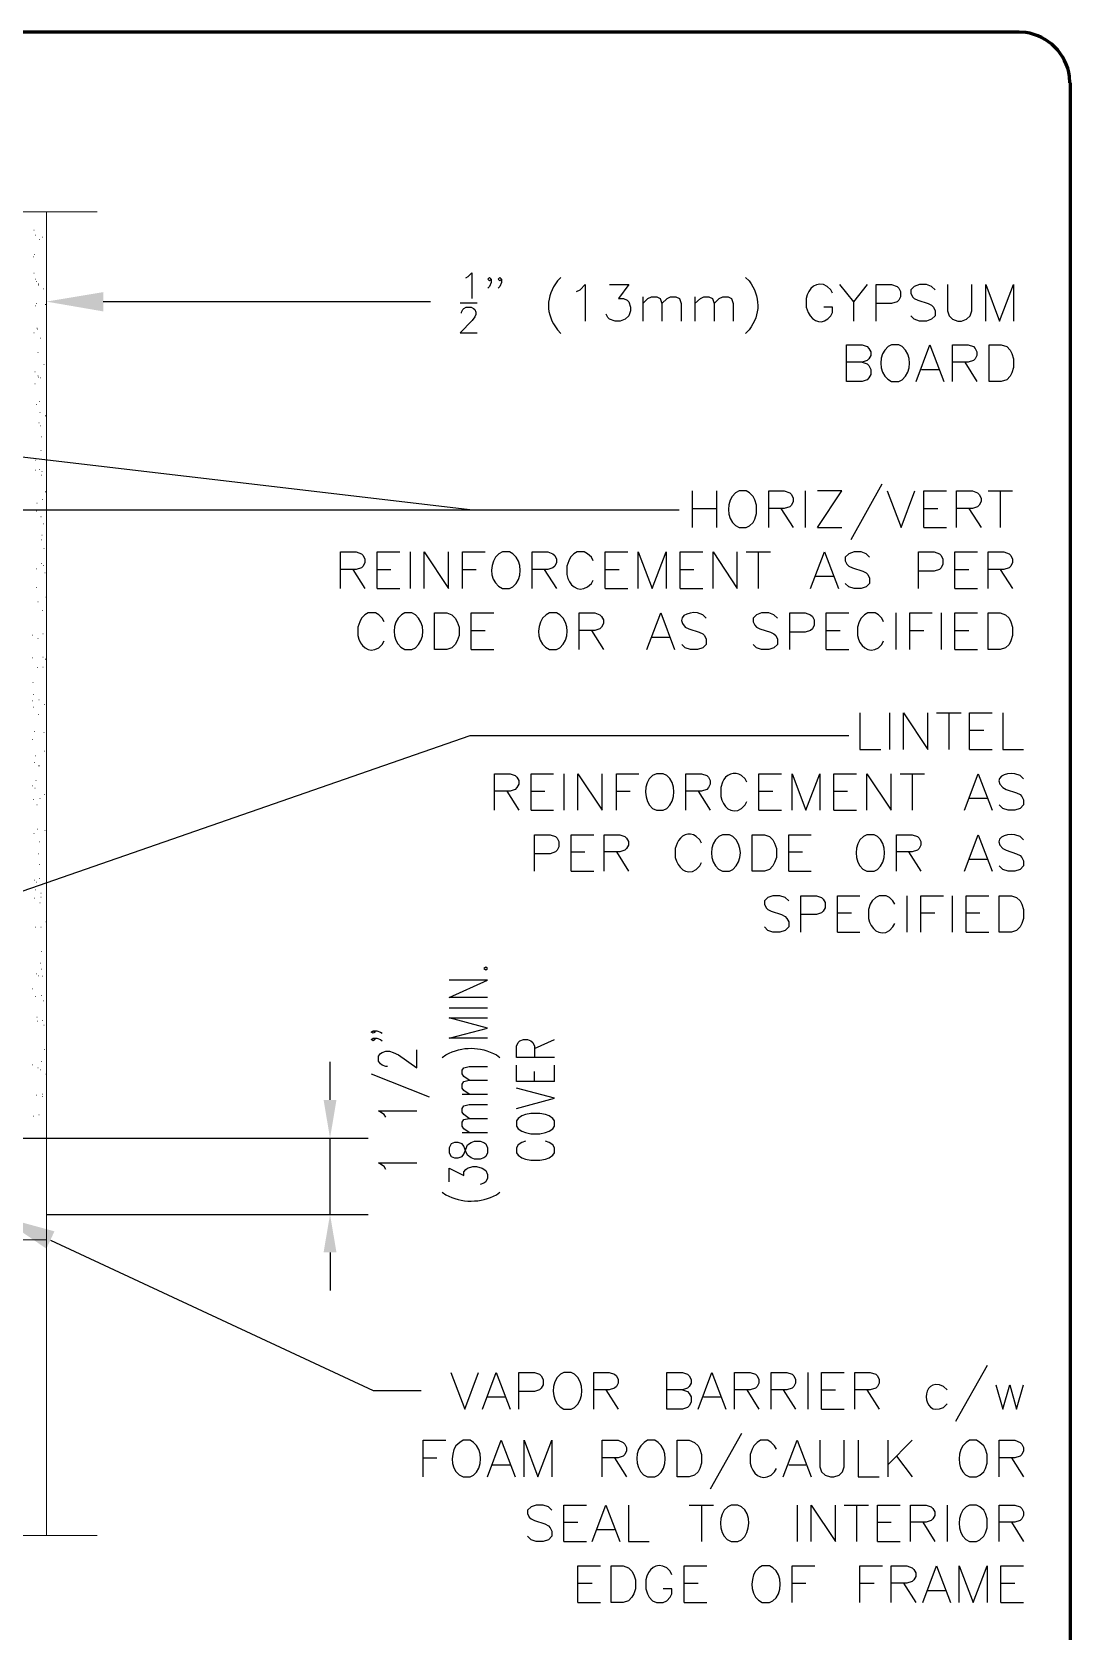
# Model space of a CAD drawing. Header units: millimetres. Extents: x 14 to 201, y 16 to 268.
# Drawn here: x 136.4 to 201.3, y 167.8 to 267.7 of the extents above; entities that cross this region are included whole.
import ezdxf

# ---------------------------------------------------------------- set-up
doc = ezdxf.new("R2010")
doc.units = ezdxf.units.MM
doc.header["$MEASUREMENT"] = 0
doc.layers.get('0').update_dxf_attribs({"linetype": 'CONTINUOUS'})

msp = doc.modelspace()

# ---------------------------------------------------------------- hatches: boundary and pattern name
at = {"true_color": 0x000007}
for points in [[(140.843, 250.254), (137.287, 250.867), (140.843, 251.46)], [(154.622, 200.978), (155.427, 200.978), (155.025, 198.586)], [(137.287, 191.685), (134.303, 193.717), (137.795, 192.765)], [(154.622, 191.453), (155.427, 191.453), (155.025, 193.823)]]:
    msp.add_hatch(color=0, dxfattribs=at).paths.add_polyline_path(points)

# ---------------------------------------------------------------- linework, layer by layer
at = {"color": 0, "linetype": 'Continuous', "lineweight": 60, "true_color": 0x000007}
for p, q in [((17.018, 267.716), (198.12, 267.716)), ((198.522, 267.674), (198.12, 267.695)), ((201.274, 264.541), (201.253, 264.943)), ((201.295, 264.541), (201.295, 55.414))]:
    msp.add_line(p, q, dxfattribs=at)
at = {"color": 0, "linetype": 'Continuous', "lineweight": 15, "true_color": 0x000007}
for p, q in [((111.887, 256.476), (140.462, 256.476)), ((137.287, 256.476), (137.287, 192.236)), ((137.287, 192.236), (102.341, 192.236))]:
    msp.add_line(p, q, dxfattribs=at)
at = {"color": 0, "linetype": 'Continuous', "lineweight": 15, "true_color": 0x656565}
for p, q in [((136.504, 255.334), (136.525, 255.334)), ((136.504, 255.333), (136.525, 255.333)), ((136.61, 255.016), (136.631, 255.016)), ((136.61, 255.016), (136.631, 255.016)), ((137.054, 254.889), (137.075, 254.889)), ((137.054, 254.889), (137.075, 254.889)), ((136.842, 254.741), (136.864, 254.741)), ((136.842, 254.741), (136.864, 254.741)), ((137.266, 254.804), (137.287, 254.804)), ((137.266, 254.804), (137.287, 254.804)), ((136.483, 253.661), (136.504, 253.661)), ((136.483, 253.661), (136.504, 253.661)), ((136.546, 253.81), (136.567, 253.81)), ((136.546, 253.809), (136.567, 253.809)), ((136.504, 252.645), (136.525, 252.645)), ((136.504, 252.645), (136.525, 252.645)), ((136.588, 252.264), (136.61, 252.264)), ((136.588, 252.264), (136.61, 252.264)), ((136.652, 252.116), (136.673, 252.116)), ((136.652, 252.116), (136.673, 252.116)), ((136.779, 251.905), (136.8, 251.905)), ((136.779, 251.904), (136.8, 251.904)), ((136.8, 251.968), (136.821, 251.968)), ((136.8, 251.968), (136.821, 251.968)), ((137.118, 251.672), (137.139, 251.672)), ((137.118, 251.672), (137.139, 251.672)), ((136.588, 250.592), (136.61, 250.592)), ((136.588, 250.592), (136.61, 250.592)), ((136.652, 250.74), (136.673, 250.74)), ((136.652, 250.74), (136.673, 250.74)), ((137.223, 250.677), (137.245, 250.677)), ((137.223, 250.677), (137.245, 250.677)), ((136.504, 248.92), (136.525, 248.92)), ((136.504, 248.92), (136.525, 248.92)), ((136.694, 249.216), (136.715, 249.216)), ((136.694, 249.216), (136.715, 249.216)), ((136.715, 249.153), (136.737, 249.153)), ((136.715, 249.153), (136.737, 249.153)), ((136.906, 248.581), (136.927, 248.581)), ((136.906, 248.581), (136.927, 248.581)), ((136.758, 247.692), (136.779, 247.692)), ((136.758, 247.692), (136.779, 247.692)), ((137.139, 246.93), (137.16, 246.93)), ((137.139, 246.93), (137.16, 246.93)), ((136.567, 246.486), (136.588, 246.486)), ((136.567, 246.486), (136.588, 246.486)), ((136.758, 246.232), (136.779, 246.232)), ((136.758, 246.232), (136.779, 246.232)), ((136.8, 246.147), (136.821, 246.147)), ((136.8, 246.147), (136.821, 246.147)), ((136.906, 246.105), (136.927, 246.105)), ((136.906, 246.105), (136.927, 246.105)), ((136.567, 245.724), (136.588, 245.724)), ((136.567, 245.724), (136.588, 245.724)), ((136.652, 244.433), (136.673, 244.433)), ((136.652, 244.433), (136.673, 244.433)), ((136.842, 244.623), (136.864, 244.623)), ((136.842, 244.623), (136.864, 244.623)), ((136.885, 243.946), (136.906, 243.946)), ((136.885, 243.946), (136.906, 243.946)), ((136.821, 243.29), (136.842, 243.29)), ((136.821, 243.29), (136.842, 243.29)), ((136.906, 243.099), (136.927, 243.099)), ((136.906, 243.099), (136.927, 243.099)), ((137.223, 243.734), (137.245, 243.734)), ((137.223, 243.734), (137.245, 243.734)), ((136.969, 242.422), (136.991, 242.422)), ((136.969, 242.422), (136.991, 242.422)), ((136.588, 240.961), (136.61, 240.961)), ((136.588, 240.961), (136.61, 240.961)), ((136.948, 241.554), (136.969, 241.554)), ((136.948, 241.554), (136.969, 241.554)), ((136.61, 240.326), (136.631, 240.326)), ((136.61, 240.326), (136.631, 240.326)), ((136.864, 240.369), (136.885, 240.369)), ((136.864, 240.369), (136.885, 240.369)), ((136.991, 240.03), (137.012, 240.03)), ((136.991, 240.03), (137.012, 240.03)), ((137.012, 240.242), (137.033, 240.242)), ((137.012, 240.242), (137.033, 240.242)), ((137.223, 238.972), (137.245, 238.972)), ((137.223, 238.972), (137.245, 238.972)), ((136.694, 238.273), (136.715, 238.273)), ((136.694, 238.273), (136.715, 238.273)), ((137.054, 238.506), (137.075, 238.506)), ((137.054, 238.506), (137.075, 238.506)), ((136.673, 237.765), (136.694, 237.765)), ((136.673, 237.765), (136.694, 237.765)), ((136.948, 237.427), (136.969, 237.427)), ((136.948, 237.426), (136.969, 237.426)), ((137.096, 236.982), (137.118, 236.982)), ((137.096, 236.982), (137.118, 236.982)), ((136.969, 235.987), (136.991, 235.987)), ((136.969, 235.987), (136.991, 235.987)), ((137.012, 236.262), (137.033, 236.262)), ((137.012, 236.262), (137.033, 236.262)), ((137.139, 235.437), (137.16, 235.437)), ((137.139, 235.437), (137.16, 235.437)), ((136.673, 234.167), (136.694, 234.167)), ((136.673, 234.167), (136.694, 234.167)), ((136.969, 234.505), (136.991, 234.505)), ((136.969, 234.506), (136.991, 234.506)), ((137.118, 234.379), (137.139, 234.379)), ((137.118, 234.378), (137.139, 234.378)), ((137.202, 233.913), (137.223, 233.913)), ((137.202, 233.913), (137.223, 233.913)), ((136.673, 233.003), (136.694, 233.003)), ((136.673, 233.003), (136.694, 233.003)), ((136.758, 232.114), (136.779, 232.114)), ((136.758, 232.114), (136.779, 232.114)), ((137.245, 232.389), (137.266, 232.389)), ((137.245, 232.389), (137.266, 232.389)), ((137.054, 231.563), (137.075, 231.563)), ((137.054, 231.563), (137.075, 231.563)), ((136.419, 230.018), (136.44, 230.018)), ((136.419, 230.018), (136.44, 230.018)), ((137.075, 230.103), (137.096, 230.103)), ((137.075, 230.103), (137.096, 230.103)), ((136.758, 229.807), (136.779, 229.807)), ((136.758, 229.806), (136.779, 229.806)), ((136.398, 228.6), (136.419, 228.6)), ((136.398, 228.6), (136.419, 228.6)), ((136.737, 228.007), (136.758, 228.007)), ((136.737, 228.007), (136.758, 228.007)), ((137.075, 228.642), (137.096, 228.642)), ((137.075, 228.642), (137.096, 228.642)), ((137.075, 228.029), (137.096, 228.029)), ((137.075, 228.028), (137.096, 228.028)), ((137.223, 228.515), (137.245, 228.515)), ((137.223, 228.515), (137.245, 228.515)), ((136.44, 227.055), (136.461, 227.055)), ((136.44, 227.055), (136.461, 227.055)), ((136.398, 225.912), (136.419, 225.912)), ((136.398, 225.912), (136.419, 225.912)), ((136.461, 226.314), (136.483, 226.314)), ((136.461, 226.314), (136.483, 226.314)), ((136.821, 225.975), (136.842, 225.975)), ((136.821, 225.975), (136.842, 225.975)), ((136.483, 225.531), (136.504, 225.531)), ((136.483, 225.531), (136.504, 225.531)), ((136.779, 225.065), (136.8, 225.065)), ((136.779, 225.065), (136.8, 225.065)), ((137.16, 225.679), (137.181, 225.679)), ((137.16, 225.679), (137.181, 225.679)), ((136.546, 224.007), (136.567, 224.007)), ((136.546, 224.007), (136.567, 224.007)), ((137.139, 223.943), (137.16, 223.943)), ((137.139, 223.943), (137.16, 223.943)), ((136.398, 223.499), (136.419, 223.499)), ((136.398, 223.499), (136.419, 223.499)), ((136.525, 222.06), (136.546, 222.06)), ((136.525, 222.059), (136.546, 222.059)), ((136.588, 222.483), (136.61, 222.483)), ((136.588, 222.483), (136.61, 222.483)), ((136.8, 221.848), (136.821, 221.848)), ((136.8, 221.848), (136.821, 221.848)), ((136.842, 221.848), (136.864, 221.848)), ((136.842, 221.848), (136.864, 221.848)), ((137.181, 222.779), (137.202, 222.779)), ((137.181, 222.779), (137.202, 222.779)), ((136.631, 220.938), (136.652, 220.938)), ((136.631, 220.938), (136.652, 220.938)), ((136.419, 220.599), (136.44, 220.599)), ((136.419, 220.599), (136.44, 220.599)), ((136.567, 220.451), (136.588, 220.451)), ((136.567, 220.451), (136.588, 220.451)), ((137.16, 220.07), (137.181, 220.07)), ((137.16, 220.07), (137.181, 220.07)), ((136.461, 219.752), (136.483, 219.752)), ((136.461, 219.752), (136.483, 219.752)), ((136.694, 219.414), (136.715, 219.414)), ((136.694, 219.414), (136.715, 219.414)), ((136.885, 219.816), (136.906, 219.816)), ((136.885, 219.816), (136.906, 219.816)), ((137.266, 219.816), (137.287, 219.816)), ((137.266, 219.816), (137.287, 219.816)), ((136.737, 217.89), (136.758, 217.89)), ((136.737, 217.89), (136.758, 217.89)), ((136.504, 217.636), (136.525, 217.636)), ((136.504, 217.636), (136.525, 217.636)), ((136.864, 217.107), (136.885, 217.107)), ((136.864, 217.106), (136.885, 217.106)), ((137.202, 217.805), (137.223, 217.805)), ((137.202, 217.805), (137.223, 217.805)), ((136.8, 216.366), (136.821, 216.366)), ((136.8, 216.366), (136.821, 216.366)), ((136.842, 215.688), (136.864, 215.688)), ((136.842, 215.688), (136.864, 215.688)), ((136.525, 214.715), (136.546, 214.715)), ((136.61, 214.101), (136.631, 214.101)), ((136.673, 214.588), (136.694, 214.588)), ((136.842, 214.821), (136.864, 214.821)), ((136.948, 213.889), (136.969, 213.889)), ((136.525, 213.593), (136.546, 213.593)), ((136.885, 213.297), (136.906, 213.297)), ((136.948, 213.656), (136.969, 213.656)), ((137.245, 212.111), (137.266, 212.111)), ((136.61, 211.773), (136.631, 211.773)), ((136.948, 211.773), (136.969, 211.773)), ((137.266, 211.646), (137.287, 211.646)), ((136.991, 210.249), (137.012, 210.249)), ((136.652, 208.852), (136.673, 208.852)), ((136.906, 209.529), (136.927, 209.529)), ((136.969, 209.148), (136.991, 209.148)), ((136.398, 207.92), (136.419, 207.92)), ((136.8, 208.725), (136.821, 208.725)), ((137.033, 208.703), (137.054, 208.703)), ((136.588, 207.433), (136.61, 207.433)), ((136.991, 207.497), (137.012, 207.497)), ((137.096, 207.179), (137.118, 207.179)), ((136.694, 206.142), (136.715, 206.142)), ((136.715, 205.909), (136.737, 205.909)), ((137.033, 205.931), (137.054, 205.931)), ((137.139, 205.655), (137.16, 205.655)), ((137.181, 204.131), (137.202, 204.131)), ((136.419, 203.179), (136.44, 203.179)), ((136.758, 202.988), (136.779, 202.988)), ((136.906, 202.861), (136.927, 202.861)), ((136.969, 203.369), (136.991, 203.369)), ((137.245, 202.586), (137.266, 202.586)), ((136.652, 201.274), (136.673, 201.274)), ((137.054, 201.337), (137.075, 201.337)), ((137.054, 201.189), (137.075, 201.189)), ((136.483, 199.962), (136.504, 199.962)), ((136.821, 200.046), (136.842, 200.046)), ((137.287, 192.236), (137.287, 173.757))]:
    msp.add_line(p, q, dxfattribs=at)
at = {"color": 0, "linetype": 'Continuous', "lineweight": 25, "true_color": 0x000007}
for p, q in [((169.46, 252.37), (169.249, 252.159)), ((180.996, 252.37), (181.229, 252.159)), ((188.616, 251.926), (187.748, 250.846)), ((140.843, 250.867), (161.311, 250.867)), ((174.583, 251.164), (174.583, 249.64)), ((177.842, 251.164), (177.842, 249.64)), ((163.153, 250.783), (164.232, 250.783)), ((169.249, 249.111), (169.46, 248.878)), ((181.229, 249.111), (180.996, 248.878)), ((194.712, 247.079), (195.474, 245.872)), ((192.003, 246.634), (193.082, 246.634)), ((177.673, 239.035), (177.673, 236.749)), ((179.197, 239.035), (179.197, 236.749)), ((184.743, 239.035), (184.743, 236.749)), ((189.526, 239.459), (187.579, 235.987)), ((196.173, 239.035), (197.697, 239.035)), ((196.935, 239.035), (196.935, 236.749)), ((111.887, 237.85), (176.847, 237.85)), ((177.673, 237.935), (179.197, 237.935)), ((183.219, 237.935), (183.981, 236.749)), ((192.151, 237.935), (193.019, 237.935)), ((194.966, 237.935), (195.728, 236.749)), ((185.505, 236.749), (187.029, 236.749)), ((192.151, 236.749), (193.569, 236.749)), ((160.041, 235.225), (160.041, 232.939)), ((181.039, 235.225), (182.563, 235.225)), ((181.801, 235.225), (181.801, 232.939)), ((156.443, 234.125), (157.205, 232.939)), ((157.967, 234.125), (158.835, 234.125)), ((163.301, 234.125), (164.169, 234.125)), ((168.423, 234.125), (169.185, 232.939)), ((172.233, 234.125), (173.101, 234.125)), ((176.911, 234.125), (177.779, 234.125)), ((194.098, 234.125), (194.966, 234.125)), ((196.935, 234.125), (197.697, 232.939)), ((157.967, 232.939), (159.385, 232.939)), ((172.233, 232.939), (173.651, 232.939)), ((176.911, 232.939), (178.329, 232.939)), ((185.399, 233.701), (186.478, 233.701)), ((194.098, 232.939), (195.517, 232.939)), ((190.394, 231.415), (190.394, 229.129)), ((193.231, 231.415), (193.231, 229.129)), ((163.851, 230.315), (164.719, 230.315)), ((171.365, 230.315), (172.127, 229.129)), ((175.175, 229.891), (176.255, 229.891)), ((186.055, 230.315), (186.923, 230.315)), ((191.283, 230.315), (192.151, 230.315)), ((194.098, 230.315), (194.966, 230.315)), ((163.851, 229.129), (165.269, 229.129)), ((186.055, 229.129), (187.473, 229.129)), ((194.098, 229.129), (195.517, 229.129)), ((190.013, 225.171), (190.013, 222.885)), ((192.955, 225.171), (194.479, 225.171)), ((193.717, 225.171), (193.717, 222.885)), ((195.008, 224.092), (195.897, 224.092)), ((195.008, 222.885), (196.427, 222.885)), ((169.651, 221.361), (169.651, 219.075)), ((190.669, 221.361), (192.193, 221.361)), ((191.431, 221.361), (191.431, 219.075)), ((166.074, 220.282), (166.836, 219.075)), ((167.598, 220.282), (168.466, 220.282)), ((172.932, 220.282), (173.8, 220.282)), ((178.033, 220.282), (178.795, 219.075)), ((181.843, 220.282), (182.711, 220.282)), ((186.521, 220.282), (187.389, 220.282)), ((167.598, 219.075), (168.995, 219.075)), ((181.843, 219.075), (183.261, 219.075)), ((186.521, 219.075), (187.939, 219.075)), ((195.008, 219.837), (196.109, 219.837)), ((170.095, 216.472), (170.963, 216.472)), ((172.932, 216.472), (173.694, 215.265)), ((183.706, 216.472), (184.573, 216.472)), ((191.199, 216.472), (191.961, 215.265)), ((195.008, 216.027), (196.109, 216.027)), ((170.095, 215.265), (171.514, 215.265)), ((183.706, 215.265), (185.103, 215.265)), ((191.093, 213.741), (191.093, 211.455)), ((193.929, 213.741), (193.929, 211.455)), ((186.754, 212.662), (187.621, 212.662)), ((191.961, 212.662), (192.85, 212.662)), ((194.797, 212.662), (195.665, 212.662)), ((186.754, 211.455), (188.151, 211.455)), ((194.797, 211.455), (196.215, 211.455)), ((162.475, 206.735), (164.867, 206.735)), ((167.809, 204.195), (169.058, 204.745)), ((155.025, 200.978), (155.025, 203.348)), ((162.031, 203.623), (162.264, 203.793)), ((165.439, 203.793), (165.65, 203.623)), ((169.058, 202.121), (169.058, 203.158)), ((157.607, 202.607), (161.227, 201.168)), ((167.809, 202.121), (167.809, 202.756)), ((163.28, 201.337), (164.867, 201.337)), ((163.28, 198.946), (164.867, 198.946)), ((107.738, 198.586), (157.417, 198.586)), ((155.025, 193.823), (155.025, 198.586)), ((162.031, 195.22), (162.264, 195.051)), ((165.439, 195.051), (165.65, 195.22)), ((137.287, 193.823), (157.417, 193.823)), ((155.025, 191.453), (155.025, 189.061)), ((184.891, 183.938), (184.891, 181.652)), ((196.109, 184.383), (194.141, 180.89)), ((193.611, 182.859), (193.379, 183.071)), ((164.867, 182.414), (165.947, 182.414)), ((172.275, 182.859), (173.037, 181.652)), ((178.371, 182.414), (179.451, 182.414)), ((181.081, 182.859), (181.843, 181.652)), ((183.367, 182.859), (184.129, 181.652)), ((185.759, 182.859), (186.626, 182.859)), ((188.595, 182.859), (189.357, 181.652)), ((193.379, 181.758), (193.611, 181.991)), ((185.759, 181.652), (187.177, 181.652)), ((180.763, 180.128), (178.795, 176.657)), ((189.907, 179.705), (189.907, 177.419)), ((191.431, 179.705), (189.907, 178.181)), ((160.846, 178.604), (161.713, 178.604)), ((165.185, 178.181), (166.285, 178.181)), ((172.805, 178.604), (173.567, 177.419)), ((183.705, 178.181), (184.785, 178.181)), ((190.436, 178.71), (191.431, 177.419)), ((197.633, 178.604), (198.395, 177.419)), ((177.482, 175.662), (179.006, 175.662)), ((178.244, 175.662), (178.244, 173.376)), ((184.235, 175.662), (184.235, 173.376)), ((187.177, 175.662), (188.701, 175.662)), ((187.939, 175.662), (187.939, 173.376)), ((193.611, 175.662), (193.611, 173.376)), ((169.651, 174.583), (170.519, 174.583)), ((171.725, 174.138), (172.805, 174.138)), ((189.251, 174.583), (190.119, 174.583)), ((192.087, 174.583), (192.849, 173.376)), ((197.633, 174.583), (198.395, 173.376)), ((169.651, 173.376), (171.069, 173.376)), ((189.251, 173.376), (190.669, 173.376)), ((170.519, 170.773), (171.408, 170.773)), ((177.165, 170.773), (178.033, 170.773)), ((183.917, 170.773), (184.785, 170.773)), ((188.15, 170.773), (189.039, 170.773)), ((190.881, 170.773), (191.643, 169.566)), ((192.405, 170.328), (193.484, 170.328)), ((196.977, 170.773), (197.845, 170.773)), ((170.519, 169.566), (171.937, 169.566)), ((177.165, 169.566), (178.583, 169.566)), ((196.977, 169.566), (198.395, 169.566))]:
    msp.add_line(p, q, dxfattribs=at)
for points in [[(163.513, 252.349), (163.661, 252.434), (163.894, 252.667), (163.894, 251.058)], [(165.1, 252.264), (164.994, 252.159), (164.888, 252.264), (164.994, 252.37), (165.1, 252.264), (165.1, 252.053), (164.994, 251.82), (164.888, 251.714)], [(165.756, 252.264), (165.65, 252.159), (165.545, 252.264), (165.65, 252.37), (165.756, 252.264), (165.756, 252.053), (165.65, 251.82), (165.545, 251.714)], [(170.434, 251.502), (170.667, 251.608), (170.984, 251.926), (170.984, 249.64)], [(172.508, 251.926), (173.715, 251.926), (173.059, 251.058), (173.376, 251.058), (173.609, 250.952), (173.715, 250.846), (173.821, 250.529), (173.821, 250.296), (173.715, 249.978), (173.482, 249.767), (173.165, 249.64), (172.847, 249.64), (172.508, 249.767), (172.403, 249.873), (172.297, 250.084)], [(186.436, 251.397), (186.33, 251.608), (186.119, 251.82)], [(186.881, 251.926), (187.748, 250.846), (187.748, 249.64)], [(189.167, 249.64), (189.167, 251.926), (190.14, 251.926), (190.479, 251.82), (190.585, 251.714), (190.691, 251.502), (190.691, 251.164), (190.585, 250.952), (190.479, 250.846), (190.14, 250.74), (189.167, 250.74)], [(192.871, 251.608), (192.638, 251.82), (192.32, 251.926), (191.876, 251.926), (191.558, 251.82), (191.347, 251.608), (191.347, 251.397), (191.453, 251.164), (191.558, 251.058), (191.77, 250.952), (192.426, 250.74), (192.638, 250.635), (192.765, 250.529), (192.871, 250.296), (192.871, 249.978), (192.638, 249.767), (192.32, 249.64), (191.876, 249.64), (191.558, 249.767), (191.347, 249.978)], [(193.633, 251.926), (193.633, 250.296), (193.739, 249.978), (193.95, 249.767), (194.289, 249.64), (194.501, 249.64), (194.818, 249.767), (195.051, 249.978), (195.157, 250.296), (195.157, 251.926)], [(196.025, 249.64), (196.025, 251.926), (196.892, 249.64), (197.76, 251.926), (197.76, 249.64)], [(174.583, 250.74), (174.9, 251.058), (175.133, 251.164), (175.451, 251.164), (175.662, 251.058), (175.768, 250.74), (175.768, 249.64)], [(175.768, 250.74), (176.107, 251.058), (176.318, 251.164), (176.657, 251.164), (176.869, 251.058), (176.975, 250.74), (176.975, 249.64)], [(177.842, 250.74), (178.181, 251.058), (178.393, 251.164), (178.71, 251.164), (178.943, 251.058), (179.049, 250.74), (179.049, 249.64)], [(179.049, 250.74), (179.366, 251.058), (179.578, 251.164), (179.917, 251.164), (180.128, 251.058), (180.234, 250.74), (180.234, 249.64)], [(184.806, 251.058), (184.806, 250.529), (184.912, 250.19)], [(163.237, 250.148), (163.237, 250.211), (163.322, 250.381), (163.386, 250.444), (163.534, 250.529), (163.851, 250.529), (163.999, 250.444), (164.084, 250.381), (164.148, 250.211), (164.148, 250.063), (164.084, 249.915), (163.915, 249.682), (163.153, 248.92), (164.232, 248.92)], [(186.33, 249.978), (186.436, 250.19), (186.436, 250.529), (185.907, 250.529)], [(187.325, 245.872), (187.325, 248.158), (188.299, 248.158), (188.616, 248.052), (188.722, 247.946), (188.849, 247.735), (188.849, 247.502), (188.722, 247.29), (188.616, 247.184), (188.299, 247.079), (187.325, 247.079)], [(190.14, 248.158), (189.929, 248.052), (189.717, 247.841)], [(190.796, 248.052), (190.585, 248.158), (190.14, 248.158), (190.14, 248.158)], [(191.664, 245.872), (192.532, 248.158), (193.4, 245.872)], [(193.95, 245.872), (193.95, 248.158), (194.924, 248.158), (195.263, 248.052), (195.368, 247.946), (195.474, 247.735), (195.474, 247.502), (195.368, 247.29), (195.263, 247.184), (194.924, 247.079), (193.95, 247.079)], [(188.299, 247.079), (188.616, 246.973), (188.722, 246.867), (188.849, 246.634), (188.849, 246.317), (188.722, 246.105), (188.616, 245.978), (188.299, 245.872), (187.325, 245.872)], [(190.14, 245.872), (190.585, 245.872), (190.796, 245.978)], [(109.876, 244.2), (163.957, 237.85), (176.847, 237.85)], [(180.615, 239.035), (180.382, 238.908), (180.171, 238.697)], [(180.615, 236.749), (181.039, 236.749), (181.25, 236.855), (181.483, 237.067), (181.589, 237.278), (181.695, 237.617), (181.695, 238.146), (181.589, 238.485), (181.483, 238.697), (181.25, 238.908), (181.039, 239.035), (180.615, 239.035), (180.615, 239.035)], [(182.457, 236.749), (182.457, 239.035), (183.43, 239.035), (183.769, 238.908), (183.875, 238.802), (183.981, 238.591), (183.981, 238.379), (183.875, 238.146), (183.769, 238.04), (183.43, 237.935), (182.457, 237.935)], [(185.505, 236.749), (187.029, 239.035), (185.505, 239.035)], [(189.865, 239.035), (190.733, 236.749), (191.601, 239.035)], [(192.151, 236.749), (192.151, 239.035), (193.569, 239.035)], [(194.204, 236.749), (194.204, 239.035), (195.199, 239.035), (195.517, 238.908), (195.622, 238.802), (195.728, 238.591), (195.728, 238.379), (195.622, 238.146), (195.517, 238.04), (195.199, 237.935), (194.204, 237.935)], [(155.681, 232.939), (155.681, 235.225), (156.655, 235.225), (156.993, 235.098), (157.099, 234.992), (157.205, 234.781), (157.205, 234.569), (157.099, 234.336), (156.993, 234.23), (156.655, 234.125), (155.681, 234.125)], [(157.967, 232.939), (157.967, 235.225), (159.385, 235.225)], [(160.909, 232.939), (160.909, 235.225), (162.433, 232.939), (162.433, 235.225)], [(163.301, 232.939), (163.301, 235.225), (164.719, 235.225)], [(165.799, 235.225), (165.587, 235.098), (165.375, 234.887)], [(166.455, 235.098), (166.243, 235.225), (165.799, 235.225), (165.799, 235.225)], [(167.661, 232.939), (167.661, 235.225), (168.635, 235.225), (168.952, 235.098), (169.079, 234.992), (169.185, 234.781), (169.185, 234.569), (169.079, 234.336), (168.952, 234.23), (168.635, 234.125), (167.661, 234.125)], [(171.471, 234.675), (171.365, 234.887), (171.133, 235.098), (170.921, 235.225), (170.476, 235.225), (170.265, 235.098), (170.053, 234.887), (169.947, 234.675), (169.841, 234.336), (169.841, 233.807)], [(172.233, 232.939), (172.233, 235.225), (173.651, 235.225)], [(174.286, 232.939), (174.286, 235.225), (175.175, 232.939), (176.043, 235.225), (176.043, 232.939)], [(176.911, 232.939), (176.911, 235.225), (178.329, 235.225)], [(178.985, 232.939), (178.985, 235.225), (180.488, 232.939), (180.488, 235.225)], [(185.06, 232.939), (185.949, 235.225), (186.817, 232.939)], [(188.764, 234.887), (188.553, 235.098), (188.235, 235.225), (187.791, 235.225), (187.473, 235.098), (187.24, 234.887), (187.24, 234.675), (187.346, 234.463), (187.473, 234.336), (187.685, 234.23), (188.341, 234.019), (188.553, 233.913), (188.659, 233.807), (188.764, 233.574), (188.764, 233.257), (188.553, 233.045), (188.235, 232.939), (187.791, 232.939), (187.473, 233.045), (187.24, 233.257)], [(191.812, 232.939), (191.812, 235.225), (192.807, 235.225), (193.125, 235.098), (193.231, 234.992), (193.336, 234.781), (193.336, 234.463), (193.231, 234.23), (193.125, 234.125), (192.807, 234.019), (191.812, 234.019)], [(194.098, 232.939), (194.098, 235.225), (195.517, 235.225)], [(196.173, 232.939), (196.173, 235.225), (197.146, 235.225), (197.485, 235.098), (197.591, 234.992), (197.697, 234.781), (197.697, 234.569), (197.591, 234.336), (197.485, 234.23), (197.146, 234.125), (196.173, 234.125)], [(165.799, 232.939), (166.243, 232.939), (166.455, 233.045)], [(171.133, 233.045), (171.365, 233.257), (171.471, 233.468)], [(158.411, 230.865), (158.284, 231.077), (158.073, 231.288), (157.861, 231.415), (157.417, 231.415), (157.205, 231.288), (156.993, 231.077), (156.887, 230.865), (156.76, 230.526), (156.76, 229.997)], [(159.703, 231.415), (159.491, 231.288), (159.279, 231.077)], [(160.359, 231.288), (160.147, 231.415), (159.703, 231.415), (159.703, 231.415)], [(163.851, 229.129), (163.851, 231.415), (165.269, 231.415)], [(168.741, 231.415), (168.529, 231.288), (168.317, 231.077)], [(169.397, 231.288), (169.185, 231.415), (168.741, 231.415), (168.741, 231.415)], [(170.603, 229.129), (170.603, 231.415), (171.577, 231.415), (171.895, 231.288), (172, 231.182), (172.127, 230.971), (172.127, 230.759), (172, 230.526), (171.895, 230.42), (171.577, 230.315), (170.603, 230.315)], [(174.837, 229.129), (175.705, 231.415), (176.572, 229.129)], [(178.541, 231.077), (178.329, 231.288), (177.991, 231.415)], [(183.007, 231.077), (182.774, 231.288), (182.457, 231.415), (182.012, 231.415), (181.695, 231.288), (181.483, 231.077), (181.483, 230.865), (181.589, 230.653), (181.695, 230.526), (181.906, 230.42), (182.563, 230.209), (182.774, 230.103), (182.901, 229.997), (183.007, 229.764), (183.007, 229.447), (182.774, 229.235), (182.457, 229.129), (182.012, 229.129), (181.695, 229.235), (181.483, 229.447)], [(183.769, 229.129), (183.769, 231.415), (184.743, 231.415), (185.06, 231.288), (185.187, 231.182), (185.293, 230.971), (185.293, 230.653), (185.187, 230.42), (185.06, 230.315), (184.743, 230.209), (183.769, 230.209)], [(186.055, 229.129), (186.055, 231.415), (187.473, 231.415)], [(189.632, 230.865), (189.526, 231.077), (189.315, 231.288), (189.103, 231.415), (188.659, 231.415), (188.447, 231.288), (188.235, 231.077), (188.108, 230.865), (188.002, 230.526), (188.002, 229.997)], [(191.283, 229.129), (191.283, 231.415), (192.68, 231.415)], [(194.098, 229.129), (194.098, 231.415), (195.517, 231.415)], [(177.229, 230.526), (177.461, 230.42), (178.096, 230.209), (178.329, 230.103), (178.435, 229.997), (178.541, 229.764), (178.541, 229.447), (178.329, 229.235), (177.991, 229.129), (177.567, 229.129), (177.229, 229.235), (177.017, 229.447)], [(158.073, 229.235), (158.284, 229.447), (158.411, 229.658)], [(159.703, 229.129), (160.147, 229.129), (160.359, 229.235)], [(168.741, 229.129), (169.185, 229.129), (169.397, 229.235)], [(189.315, 229.235), (189.526, 229.447), (189.632, 229.658)], [(188.151, 225.171), (188.151, 222.885), (189.463, 222.885)], [(190.881, 222.885), (190.881, 225.171), (192.405, 222.885), (192.405, 225.171)], [(195.008, 222.885), (195.008, 225.171), (196.427, 225.171)], [(197.083, 225.171), (197.083, 222.885), (198.395, 222.885)], [(106.362, 203.814), (163.788, 223.753), (187.473, 223.753)], [(165.312, 219.075), (165.312, 221.361), (166.285, 221.361), (166.603, 221.255), (166.709, 221.149), (166.836, 220.938), (166.836, 220.705), (166.709, 220.493), (166.603, 220.387), (166.285, 220.282), (165.312, 220.282)], [(167.598, 219.075), (167.598, 221.361), (168.995, 221.361)], [(170.519, 219.075), (170.519, 221.361), (172.043, 219.075), (172.043, 221.361)], [(172.932, 219.075), (172.932, 221.361), (174.329, 221.361)], [(175.429, 221.361), (175.197, 221.255), (174.985, 221.044)], [(176.086, 221.255), (175.853, 221.361), (175.429, 221.361), (175.429, 221.361)], [(177.271, 219.075), (177.271, 221.361), (178.245, 221.361), (178.583, 221.255), (178.689, 221.149), (178.795, 220.938), (178.795, 220.705), (178.689, 220.493), (178.583, 220.387), (178.245, 220.282), (177.271, 220.282)], [(181.081, 220.832), (180.975, 221.044), (180.763, 221.255)], [(181.843, 219.075), (181.843, 221.361), (183.261, 221.361)], [(183.917, 219.075), (183.917, 221.361), (184.785, 219.075), (185.653, 221.361), (185.653, 219.075)], [(186.521, 219.075), (186.521, 221.361), (187.939, 221.361)], [(188.595, 219.075), (188.595, 221.361), (190.119, 219.075), (190.119, 221.361)], [(194.691, 219.075), (195.559, 221.361), (196.427, 219.075)], [(198.395, 221.044), (198.184, 221.255), (197.845, 221.361)], [(179.557, 220.832), (179.451, 220.493), (179.451, 219.943)], [(197.083, 220.493), (197.295, 220.387), (197.951, 220.176), (198.184, 220.07), (198.289, 219.943), (198.395, 219.731), (198.395, 219.414), (198.184, 219.181), (197.845, 219.075), (197.422, 219.075), (197.083, 219.181), (196.871, 219.414)], [(175.429, 219.075), (175.853, 219.075), (176.086, 219.181)], [(180.763, 219.181), (180.975, 219.414), (181.081, 219.625)], [(167.809, 215.265), (167.809, 217.551), (168.783, 217.551), (169.122, 217.445), (169.228, 217.339), (169.333, 217.128), (169.333, 216.789), (169.228, 216.577), (169.122, 216.472), (168.783, 216.366), (167.809, 216.366)], [(170.095, 215.265), (170.095, 217.551), (171.514, 217.551)], [(172.17, 215.265), (172.17, 217.551), (173.143, 217.551), (173.461, 217.445), (173.567, 217.339), (173.694, 217.128), (173.694, 216.895), (173.567, 216.683), (173.461, 216.577), (173.143, 216.472), (172.17, 216.472)], [(176.721, 217.022), (176.615, 216.683), (176.615, 216.133)], [(178.245, 217.022), (178.139, 217.234), (177.927, 217.445)], [(179.557, 217.551), (179.345, 217.445), (179.134, 217.234)], [(180.213, 217.445), (180.001, 217.551), (179.557, 217.551), (179.557, 217.551)], [(183.706, 215.265), (183.706, 217.551), (185.103, 217.551)], [(188.595, 217.551), (188.383, 217.445), (188.151, 217.234)], [(189.251, 217.445), (189.04, 217.551), (188.595, 217.551), (188.595, 217.551)], [(190.437, 215.265), (190.437, 217.551), (191.431, 217.551), (191.749, 217.445), (191.855, 217.339), (191.961, 217.128), (191.961, 216.895), (191.855, 216.683), (191.749, 216.577), (191.431, 216.472), (190.437, 216.472)], [(194.691, 215.265), (195.559, 217.551), (196.427, 215.265)], [(198.395, 217.234), (198.184, 217.445), (197.845, 217.551)], [(197.083, 216.683), (197.295, 216.577), (197.951, 216.366), (198.184, 216.26), (198.289, 216.133), (198.395, 215.921), (198.395, 215.604), (198.184, 215.371), (197.845, 215.265), (197.422, 215.265), (197.083, 215.371), (196.871, 215.604)], [(177.927, 215.371), (178.139, 215.604), (178.245, 215.815)], [(179.557, 215.265), (180.001, 215.265), (180.213, 215.371)], [(188.595, 215.265), (189.04, 215.265), (189.251, 215.371)], [(183.706, 213.424), (183.473, 213.635), (183.155, 213.741), (182.711, 213.741), (182.393, 213.635), (182.182, 213.424), (182.182, 213.212), (182.287, 212.979), (182.393, 212.873), (182.605, 212.767), (183.261, 212.556), (183.473, 212.45), (183.579, 212.323), (183.706, 212.111), (183.706, 211.794), (183.473, 211.561), (183.155, 211.455), (182.711, 211.455), (182.393, 211.561), (182.182, 211.794)], [(184.468, 211.455), (184.468, 213.741), (185.441, 213.741), (185.759, 213.635), (185.865, 213.529), (185.992, 213.318), (185.992, 212.979), (185.865, 212.767), (185.759, 212.662), (185.441, 212.556), (184.468, 212.556)], [(186.754, 211.455), (186.754, 213.741), (188.151, 213.741)], [(190.331, 213.212), (190.225, 213.424), (190.013, 213.635), (189.802, 213.741), (189.357, 213.741), (189.145, 213.635), (188.913, 213.424), (188.807, 213.212), (188.701, 212.873), (188.701, 212.323)], [(191.961, 211.455), (191.961, 213.741), (193.379, 213.741)], [(194.797, 211.455), (194.797, 213.741), (196.215, 213.741)], [(190.013, 211.561), (190.225, 211.794), (190.331, 212.005)], [(164.867, 207.37), (162.475, 207.37), (164.867, 208.471), (162.475, 208.471)], [(164.867, 204.83), (162.475, 204.83), (164.867, 205.465), (162.475, 206.1), (164.867, 206.1)], [(157.713, 205.296), (157.84, 205.211), (157.713, 205.147), (157.607, 205.211), (157.713, 205.296), (157.946, 205.296), (158.179, 205.211), (158.284, 205.147)], [(157.713, 204.83), (157.84, 204.745), (157.713, 204.661), (157.607, 204.745), (157.713, 204.83), (157.946, 204.83), (158.179, 204.745), (158.284, 204.661)], [(158.623, 203.073), (158.517, 203.073), (158.284, 203.158), (158.179, 203.242), (158.052, 203.391), (158.052, 203.708), (158.179, 203.877), (158.284, 203.941), (158.517, 204.026), (158.75, 204.026), (158.962, 203.941), (159.3, 203.793), (160.443, 202.988), (160.443, 204.11)], [(169.058, 203.623), (166.688, 203.623), (166.688, 204.343), (166.793, 204.576), (166.899, 204.661), (167.132, 204.745), (167.365, 204.745), (167.577, 204.661), (167.704, 204.576), (167.809, 204.343), (167.809, 203.623)], [(163.724, 202.205), (163.386, 202.438), (163.28, 202.607), (163.28, 202.84), (163.386, 202.988), (163.724, 203.073), (164.867, 203.073)], [(169.058, 202.121), (166.688, 202.121), (166.688, 203.158)], [(163.724, 201.337), (163.386, 201.57), (163.28, 201.718), (163.28, 201.972), (163.386, 202.121), (163.724, 202.205), (164.867, 202.205)], [(166.688, 200.448), (169.058, 201.083), (166.688, 201.718)], [(158.517, 199.898), (158.411, 200.067), (158.052, 200.3), (160.443, 200.3)], [(163.724, 199.813), (163.386, 200.067), (163.28, 200.216), (163.28, 200.448), (163.386, 200.618), (163.724, 200.702), (164.867, 200.702)], [(163.724, 198.946), (163.386, 199.178), (163.28, 199.348), (163.28, 199.581), (163.386, 199.75), (163.724, 199.813), (164.867, 199.813)], [(167.238, 198.395), (167.026, 198.311), (166.793, 198.162), (166.688, 197.993), (166.688, 197.676), (166.793, 197.527), (167.026, 197.358), (167.238, 197.273), (167.577, 197.21), (168.148, 197.21), (168.487, 197.273), (168.72, 197.358), (168.952, 197.527), (169.058, 197.676), (169.058, 197.993), (168.952, 198.162), (168.72, 198.311), (168.487, 198.395)], [(158.517, 196.638), (158.411, 196.808), (158.052, 197.041), (160.443, 197.041)], [(162.475, 195.855), (162.475, 196.723), (163.386, 196.257), (163.386, 196.49), (163.513, 196.638), (163.618, 196.723), (163.957, 196.808), (164.19, 196.808), (164.529, 196.723), (164.761, 196.575), (164.867, 196.321), (164.867, 196.088), (164.761, 195.855), (164.634, 195.771), (164.402, 195.686)], [(137.541, 192.214), (157.713, 182.816), (160.719, 182.816)], [(162.581, 183.938), (163.449, 181.652), (164.317, 183.938)], [(164.55, 181.652), (165.417, 183.938), (166.285, 181.652)], [(166.836, 181.652), (166.836, 183.938), (167.809, 183.938), (168.127, 183.833), (168.233, 183.727), (168.36, 183.515), (168.36, 183.176), (168.233, 182.965), (168.127, 182.859), (167.809, 182.753), (166.836, 182.753)], [(169.651, 183.938), (169.439, 183.833), (169.227, 183.621)], [(170.307, 183.833), (170.095, 183.938), (169.651, 183.938), (169.651, 183.938)], [(171.513, 181.652), (171.513, 183.938), (172.487, 183.938), (172.805, 183.833), (172.932, 183.727), (173.037, 183.515), (173.037, 183.282), (172.932, 183.071), (172.805, 182.965), (172.487, 182.859), (171.513, 182.859)], [(176.085, 181.652), (176.085, 183.938), (177.059, 183.938), (177.377, 183.833), (177.482, 183.727), (177.609, 183.515), (177.609, 183.282), (177.482, 183.071), (177.377, 182.965), (177.059, 182.859), (176.085, 182.859)], [(178.033, 181.652), (178.901, 183.938), (179.768, 181.652)], [(180.319, 181.652), (180.319, 183.938), (181.292, 183.938), (181.631, 183.833), (181.737, 183.727), (181.843, 183.515), (181.843, 183.282), (181.737, 183.071), (181.631, 182.965), (181.292, 182.859), (180.319, 182.859)], [(182.605, 181.652), (182.605, 183.938), (183.578, 183.938), (183.917, 183.833), (184.023, 183.727), (184.129, 183.515), (184.129, 183.282), (184.023, 183.071), (183.917, 182.965), (183.578, 182.859), (182.605, 182.859)], [(185.759, 181.652), (185.759, 183.938), (187.177, 183.938)], [(187.833, 181.652), (187.833, 183.938), (188.807, 183.938), (189.145, 183.833), (189.251, 183.727), (189.357, 183.515), (189.357, 183.282), (189.251, 183.071), (189.145, 182.965), (188.807, 182.859), (187.833, 182.859)], [(196.659, 183.176), (197.083, 181.652), (197.527, 183.176), (197.951, 181.652), (198.395, 183.176)], [(177.059, 182.859), (177.377, 182.753), (177.482, 182.626), (177.609, 182.414), (177.609, 182.097), (177.482, 181.864), (177.377, 181.758), (177.059, 181.652), (176.085, 181.652)], [(169.651, 181.652), (170.095, 181.652), (170.307, 181.758)], [(160.846, 177.419), (160.846, 179.705), (162.264, 179.705)], [(163.343, 179.705), (163.132, 179.578), (162.899, 179.366)], [(163.999, 179.578), (163.788, 179.705), (163.343, 179.705), (163.343, 179.705)], [(164.867, 177.419), (165.735, 179.705), (166.603, 177.419)], [(167.153, 177.419), (167.153, 179.705), (168.021, 177.419), (168.889, 179.705), (168.889, 177.419)], [(172.043, 177.419), (172.043, 179.705), (173.037, 179.705), (173.355, 179.578), (173.461, 179.472), (173.567, 179.261), (173.567, 179.049), (173.461, 178.816), (173.355, 178.71), (173.037, 178.604), (172.043, 178.604)], [(174.879, 179.705), (174.667, 179.578), (174.456, 179.366)], [(175.535, 179.578), (175.324, 179.705), (174.879, 179.705), (174.879, 179.705)], [(182.943, 179.155), (182.816, 179.366), (182.605, 179.578), (182.393, 179.705), (181.949, 179.705), (181.737, 179.578), (181.525, 179.366), (181.419, 179.155), (181.292, 178.816), (181.292, 178.287)], [(183.367, 177.419), (184.235, 179.705), (185.102, 177.419)], [(185.653, 179.705), (185.653, 178.054), (185.759, 177.737), (185.991, 177.525), (186.309, 177.419), (186.521, 177.419), (186.859, 177.525), (187.071, 177.737), (187.177, 178.054), (187.177, 179.705)], [(188.045, 179.705), (188.045, 177.419), (189.357, 177.419)], [(195.008, 179.705), (194.797, 179.578), (194.585, 179.366)], [(195.008, 177.419), (195.453, 177.419), (195.665, 177.525), (195.897, 177.737), (196.003, 177.948), (196.109, 178.287), (196.109, 178.816), (196.003, 179.155), (195.897, 179.366), (195.665, 179.578), (195.453, 179.705), (195.008, 179.705), (195.008, 179.705)], [(196.871, 177.419), (196.871, 179.705), (197.845, 179.705), (198.183, 179.578), (198.289, 179.472), (198.395, 179.261), (198.395, 179.049), (198.289, 178.816), (198.183, 178.71), (197.845, 178.604), (196.871, 178.604)], [(182.605, 177.525), (182.816, 177.737), (182.943, 177.948)], [(163.343, 177.419), (163.788, 177.419), (163.999, 177.525)], [(174.879, 177.419), (175.324, 177.419), (175.535, 177.525)], [(168.889, 175.345), (168.677, 175.556), (168.36, 175.662), (167.915, 175.662), (167.598, 175.556), (167.365, 175.345), (167.365, 175.133), (167.471, 174.9), (167.598, 174.794), (167.809, 174.689), (168.465, 174.477), (168.677, 174.371), (168.783, 174.244), (168.889, 174.032), (168.889, 173.715), (168.677, 173.482), (168.36, 173.376), (167.915, 173.376), (167.598, 173.482), (167.365, 173.715)], [(169.651, 173.376), (169.651, 175.662), (171.069, 175.662)], [(171.408, 173.376), (172.275, 175.662), (173.143, 173.376)], [(173.694, 175.662), (173.694, 173.376), (174.985, 173.376)], [(180.107, 175.662), (179.895, 175.556), (179.663, 175.345)], [(180.763, 175.556), (180.53, 175.662), (180.107, 175.662), (180.107, 175.662)], [(185.102, 173.376), (185.102, 175.662), (186.626, 173.376), (186.626, 175.662)], [(189.251, 173.376), (189.251, 175.662), (190.669, 175.662)], [(191.325, 173.376), (191.325, 175.662), (192.299, 175.662), (192.617, 175.556), (192.722, 175.451), (192.849, 175.239), (192.849, 175.006), (192.722, 174.794), (192.617, 174.689), (192.299, 174.583), (191.325, 174.583)], [(195.008, 175.662), (194.797, 175.556), (194.585, 175.345)], [(195.008, 173.376), (195.453, 173.376), (195.665, 173.482), (195.897, 173.715), (196.003, 173.927), (196.109, 174.244), (196.109, 174.794), (196.003, 175.133), (195.897, 175.345), (195.665, 175.556), (195.453, 175.662), (195.008, 175.662), (195.008, 175.662)], [(196.871, 173.376), (196.871, 175.662), (197.845, 175.662), (198.183, 175.556), (198.289, 175.451), (198.395, 175.239), (198.395, 175.006), (198.289, 174.794), (198.183, 174.689), (197.845, 174.583), (196.871, 174.583)], [(180.107, 173.376), (180.53, 173.376), (180.763, 173.482)], [(170.519, 169.566), (170.519, 171.852), (171.937, 171.852)], [(174.773, 170.984), (174.773, 170.434), (174.879, 170.117), (174.985, 169.905), (175.196, 169.672), (175.429, 169.566), (175.853, 169.566), (176.085, 169.672), (176.297, 169.905), (176.403, 170.117), (176.403, 170.434), (175.853, 170.434)], [(176.403, 171.302), (176.297, 171.535), (176.085, 171.746)], [(177.165, 169.566), (177.165, 171.852), (178.583, 171.852)], [(182.054, 171.852), (181.843, 171.746), (181.631, 171.535)], [(182.711, 171.746), (182.499, 171.852), (182.054, 171.852), (182.054, 171.852)], [(183.917, 169.566), (183.917, 171.852), (185.335, 171.852)], [(188.15, 169.566), (188.15, 171.852), (189.569, 171.852)], [(190.119, 169.566), (190.119, 171.852), (191.093, 171.852), (191.431, 171.746), (191.537, 171.641), (191.643, 171.429), (191.643, 171.196), (191.537, 170.984), (191.431, 170.879), (191.093, 170.773), (190.119, 170.773)], [(192.087, 169.566), (192.955, 171.852), (193.823, 169.566)], [(194.373, 169.566), (194.373, 171.852), (195.241, 169.566), (196.109, 171.852), (196.109, 169.566)], [(196.977, 169.566), (196.977, 171.852), (198.395, 171.852)], [(182.054, 169.566), (182.499, 169.566), (182.711, 169.672)]]:
    msp.add_lwpolyline(points, dxfattribs=at)
for points in [[(196.236, 245.872), (196.236, 248.158), (196.998, 248.158), (197.337, 248.052), (197.549, 247.841), (197.654, 247.629), (197.76, 247.29), (197.76, 246.74), (197.654, 246.422), (197.549, 246.211), (197.337, 245.978), (196.998, 245.872)], [(161.565, 229.129), (161.565, 231.415), (162.327, 231.415), (162.645, 231.288), (162.856, 231.077), (162.983, 230.865), (163.089, 230.526), (163.089, 229.997), (162.983, 229.658), (162.856, 229.447), (162.645, 229.235), (162.327, 229.129)], [(196.173, 229.129), (196.173, 231.415), (196.935, 231.415), (197.252, 231.288), (197.485, 231.077), (197.591, 230.865), (197.697, 230.526), (197.697, 229.997), (197.591, 229.658), (197.485, 229.447), (197.252, 229.235), (196.935, 229.129)], [(181.42, 215.265), (181.42, 217.551), (182.182, 217.551), (182.499, 217.445), (182.711, 217.234), (182.817, 217.022), (182.944, 216.683), (182.944, 216.133), (182.817, 215.815), (182.711, 215.604), (182.499, 215.371), (182.182, 215.265)], [(196.871, 211.455), (196.871, 213.741), (197.633, 213.741), (197.951, 213.635), (198.184, 213.424), (198.289, 213.212), (198.395, 212.873), (198.395, 212.323), (198.289, 212.005), (198.184, 211.794), (197.951, 211.561), (197.633, 211.455)], [(164.634, 209.19), (164.761, 209.106), (164.867, 209.19), (164.761, 209.275)], [(166.688, 199.348), (166.793, 199.178), (167.026, 199.03), (167.238, 198.946), (167.577, 198.861), (168.148, 198.861), (168.487, 198.946), (168.72, 199.03), (168.952, 199.178), (169.058, 199.348), (169.058, 199.665), (168.952, 199.813), (168.72, 199.983), (168.487, 200.067), (168.148, 200.131), (167.577, 200.131), (167.238, 200.067), (167.026, 199.983), (166.793, 199.813), (166.688, 199.665)], [(162.475, 197.676), (162.602, 197.443), (162.814, 197.358), (163.047, 197.358), (163.28, 197.443), (163.386, 197.591), (163.513, 197.908), (163.618, 198.162), (163.851, 198.311), (164.063, 198.395), (164.402, 198.395), (164.634, 198.311), (164.761, 198.226), (164.867, 197.993), (164.867, 197.676), (164.761, 197.443), (164.634, 197.358), (164.402, 197.273), (164.063, 197.273), (163.851, 197.358), (163.618, 197.527), (163.513, 197.76), (163.386, 198.078), (163.28, 198.226), (163.047, 198.311), (162.814, 198.311), (162.602, 198.226), (162.475, 197.993)], [(176.72, 177.419), (176.72, 179.705), (177.482, 179.705), (177.821, 179.578), (178.033, 179.366), (178.139, 179.155), (178.244, 178.816), (178.244, 178.287), (178.139, 177.948), (178.033, 177.737), (177.821, 177.525), (177.482, 177.419)], [(172.593, 169.566), (172.593, 171.852), (173.355, 171.852), (173.694, 171.746), (173.905, 171.535), (174.011, 171.302), (174.117, 170.984), (174.117, 170.434), (174.011, 170.117), (173.905, 169.905), (173.694, 169.672), (173.355, 169.566)]]:
    msp.add_lwpolyline(points, close=True, dxfattribs=at)
at = {"color": 0, "linetype": 'Continuous', "lineweight": 15, "true_color": 0x000007}
msp.add_lwpolyline([(140.462, 173.757), (108.903, 173.757), (105.728, 176.932)], dxfattribs=at)
at = {"color": 0, "linetype": 'Continuous', "lineweight": 60, "true_color": 0x000007}
msp.add_open_spline([(201.253, 264.943), (201.096, 266.329), (199.908, 267.517), (198.522, 267.674)], degree=3, dxfattribs=at)
at = {"color": 0, "linetype": 'Continuous', "lineweight": 25, "true_color": 0x000007}
for points in [[(169.249, 252.159), (168.501, 251.197), (168.484, 250.068), (169.249, 249.111)], [(181.229, 252.159), (181.945, 251.224), (181.961, 250.04), (181.229, 249.111)], [(186.119, 251.82), (185.487, 252.236), (184.903, 251.673), (184.806, 251.058)], [(184.912, 250.19), (185.233, 249.559), (185.847, 249.355), (186.33, 249.978)], [(189.717, 247.841), (189.256, 247.251), (189.43, 246.141), (190.14, 245.872)], [(190.796, 245.978), (191.409, 246.543), (191.431, 247.502), (190.796, 248.052)], [(180.171, 238.697), (179.771, 238.115), (179.882, 236.954), (180.615, 236.749)], [(165.375, 234.887), (164.947, 234.283), (165.061, 233.236), (165.799, 232.939)], [(166.455, 233.045), (167.079, 233.509), (167.079, 234.635), (166.455, 235.098)], [(169.841, 233.807), (169.943, 233.16), (170.492, 232.64), (171.133, 233.045)], [(159.279, 231.077), (158.851, 230.473), (158.965, 229.426), (159.703, 229.129)], [(160.359, 229.235), (160.983, 229.699), (160.983, 230.825), (160.359, 231.288)], [(168.317, 231.077), (167.871, 230.505), (168.01, 229.388), (168.741, 229.129)], [(169.397, 229.235), (170.017, 229.749), (170.017, 230.775), (169.397, 231.288)], [(177.991, 231.415), (177.402, 231.508), (176.604, 231.166), (177.229, 230.526)], [(156.76, 229.997), (156.908, 229.363), (157.405, 228.824), (158.073, 229.235)], [(188.002, 229.997), (188.099, 229.382), (188.682, 228.819), (189.315, 229.235)], [(174.985, 221.044), (174.572, 220.448), (174.716, 219.286), (175.429, 219.075)], [(176.086, 219.181), (176.673, 219.665), (176.683, 220.8), (176.086, 221.255)], [(180.763, 221.255), (180.322, 221.558), (179.721, 221.319), (179.557, 220.832)], [(197.845, 221.361), (197.256, 221.463), (196.449, 221.126), (197.083, 220.493)], [(179.451, 219.943), (179.58, 219.296), (180.098, 218.788), (180.763, 219.181)], [(177.927, 217.445), (177.441, 217.771), (176.94, 217.499), (176.721, 217.022)], [(179.134, 217.234), (178.673, 216.644), (178.847, 215.534), (179.557, 215.265)], [(180.213, 215.371), (180.826, 215.936), (180.848, 216.896), (180.213, 217.445)], [(188.151, 217.234), (187.744, 216.62), (187.862, 215.527), (188.595, 215.265)], [(189.251, 215.371), (189.839, 215.855), (189.848, 216.99), (189.251, 217.445)], [(197.845, 217.551), (197.256, 217.653), (196.449, 217.316), (197.083, 216.683)], [(176.615, 216.133), (176.747, 215.524), (177.27, 214.949), (177.927, 215.371)], [(188.701, 212.323), (188.819, 211.685), (189.373, 211.154), (190.013, 211.561)], [(162.264, 203.793), (163.335, 204.35), (164.366, 204.338), (165.439, 203.793)], [(162.264, 195.051), (163.228, 194.518), (164.473, 194.529), (165.439, 195.051)], [(169.227, 183.621), (168.771, 182.937), (168.963, 181.946), (169.651, 181.652)], [(170.307, 181.758), (170.925, 182.264), (170.937, 183.334), (170.307, 183.833)], [(193.379, 183.071), (191.942, 183.763), (191.955, 181.069), (193.379, 181.758)], [(162.899, 179.366), (162.508, 178.775), (162.587, 177.673), (163.343, 177.419)], [(163.999, 177.525), (164.591, 177.964), (164.591, 179.138), (163.999, 179.578)], [(174.456, 179.366), (174.009, 178.795), (174.149, 177.677), (174.879, 177.419)], [(175.535, 177.525), (176.126, 177.964), (176.126, 179.138), (175.535, 179.578)], [(194.585, 179.366), (194.189, 178.781), (194.292, 177.662), (195.008, 177.419)], [(181.292, 178.287), (181.44, 177.653), (181.937, 177.114), (182.605, 177.525)], [(179.663, 175.345), (179.257, 174.732), (179.374, 173.638), (180.107, 173.376)], [(180.763, 173.482), (181.351, 173.966), (181.361, 175.101), (180.763, 175.556)], [(194.585, 175.345), (194.177, 174.745), (194.311, 173.628), (195.008, 173.376)], [(176.085, 171.746), (175.396, 172.128), (174.904, 171.658), (174.773, 170.984)], [(181.631, 171.535), (181.247, 170.933), (181.321, 169.86), (182.054, 169.566)], [(182.711, 169.672), (183.327, 170.108), (183.333, 171.325), (182.711, 171.746)]]:
    msp.add_open_spline(points, degree=3, dxfattribs=at)

doc.saveas('drawing.dxf')
